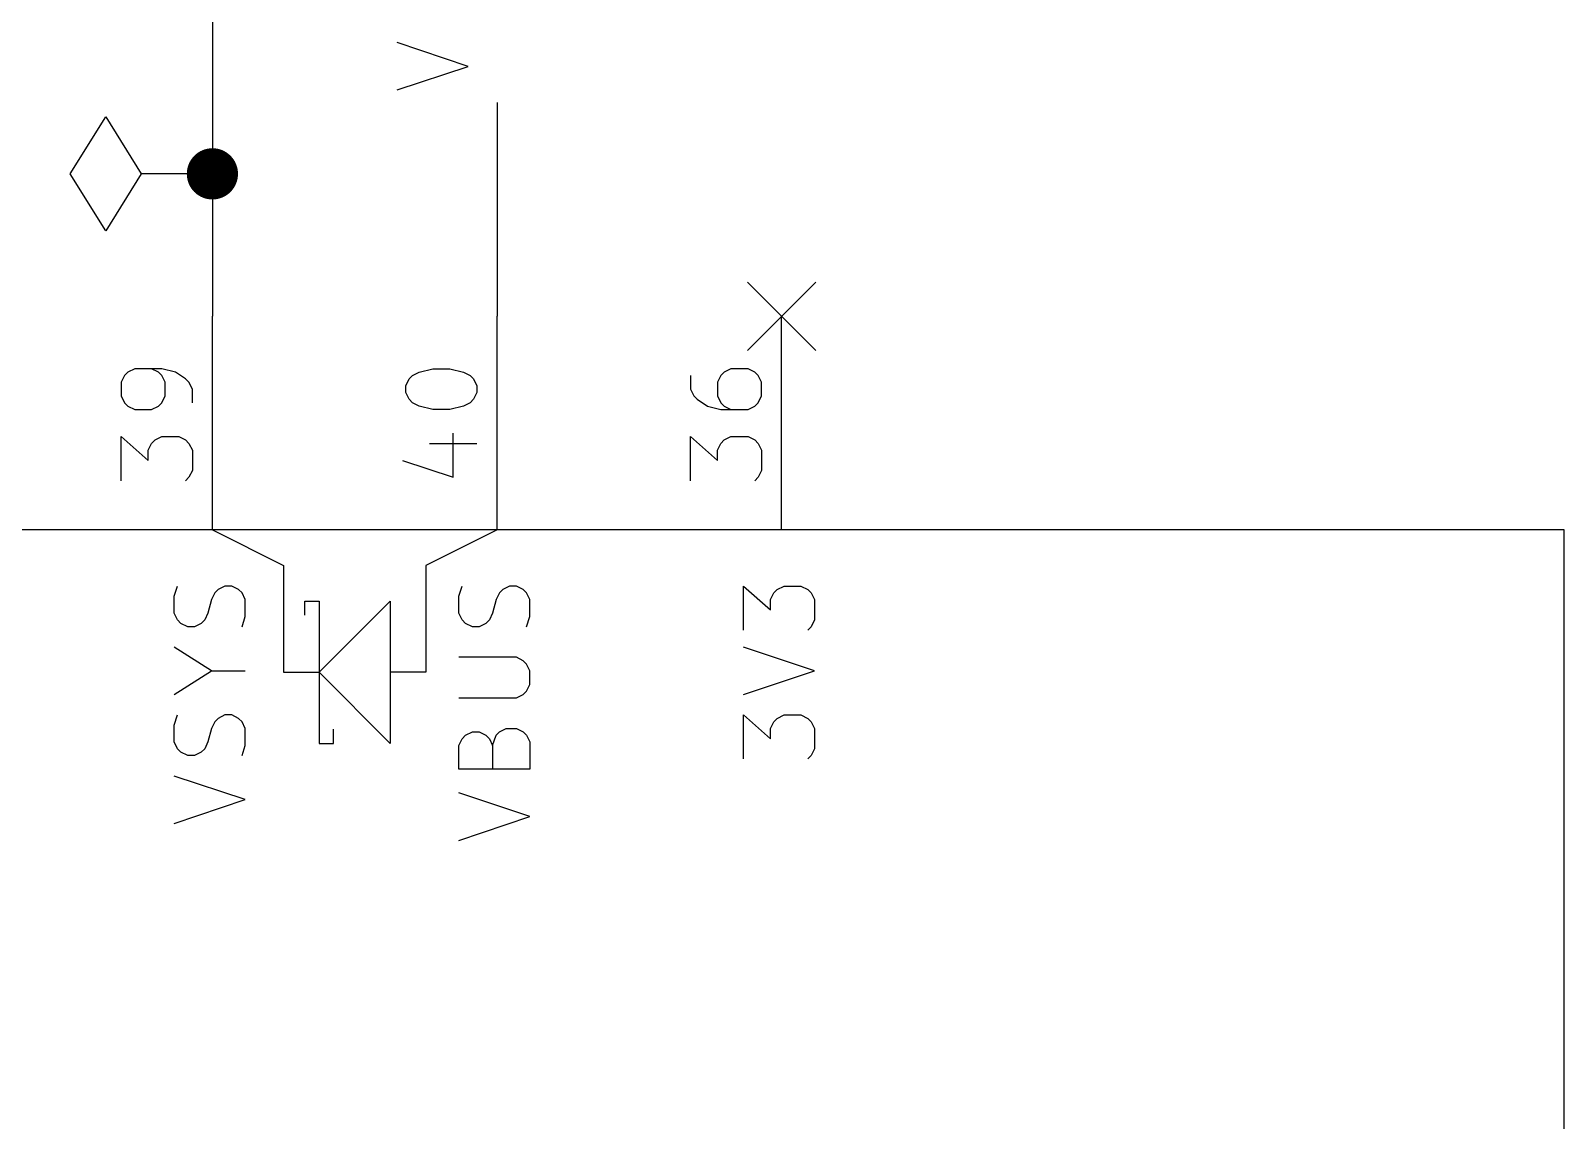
# Model space of a CAD drawing. Header units: inches. Extents: x 0.4 to 11.3, y -7.9 to -0.4.
# Drawn here: x 5.422 to 6.5, y -2.715 to -1.949 of the extents above; entities that cross this region are included whole.
import ezdxf

# ---------------------------------------------------------------- set-up
doc = ezdxf.new("R2010")
doc.units = ezdxf.units.IN
doc.header["$MEASUREMENT"] = 0
for name, color, linetype in [('BLUE', 174, 'CONTINUOUS'), ('GREENSIXTYFIVE', 129, 'CONTINUOUS'), ('LIGHTGREEN', 92, 'CONTINUOUS'), ('LIGHTRED', 12, 'CONTINUOUS'), ('RED', 14, 'CONTINUOUS'), ('REDSIX', 19, 'CONTINUOUS'), ('WHITE', 250, 'CONTINUOUS')]:
    doc.layers.add(name, color=color, linetype=linetype)

msp = doc.modelspace()

# ---------------------------------------------------------------- linework, layer by layer
at = {"layer": 'BLUE', "linetype": 'CONTINUOUS'}
for p, q in [((5.926, -2.126), (5.974, -2.174)), ((5.974, -2.126), (5.926, -2.174))]:
    msp.add_line(p, q, dxfattribs=at)
at = {"layer": 'GREENSIXTYFIVE', "linetype": 'CONTINUOUS'}
for p, q in [((5.5231, -2.3467), (5.5255, -2.3395)), ((5.5231, -2.3467), (5.5255, -2.3395)), ((5.5231, -2.3586), (5.5231, -2.3467)), ((5.5231, -2.3586), (5.5231, -2.3467)), ((5.5493, -2.349), (5.5469, -2.3586)), ((5.5493, -2.349), (5.5469, -2.3586)), ((5.5517, -2.3443), (5.5493, -2.349)), ((5.5517, -2.3443), (5.5493, -2.349)), ((5.5541, -2.3419), (5.5517, -2.3443)), ((5.5541, -2.3419), (5.5517, -2.3443)), ((5.5588, -2.3395), (5.5541, -2.3419)), ((5.5588, -2.3395), (5.5541, -2.3419)), ((5.5636, -2.3395), (5.5588, -2.3395)), ((5.5636, -2.3395), (5.5588, -2.3395)), ((5.5684, -2.3419), (5.5636, -2.3395)), ((5.5684, -2.3419), (5.5636, -2.3395)), ((5.5708, -2.3443), (5.5684, -2.3419)), ((5.5708, -2.3443), (5.5684, -2.3419)), ((5.5731, -2.349), (5.5708, -2.3443)), ((5.5731, -2.349), (5.5708, -2.3443)), ((5.5731, -2.3609), (5.5731, -2.349)), ((5.5731, -2.3609), (5.5731, -2.349)), ((5.7231, -2.3467), (5.7255, -2.3395)), ((5.7231, -2.3467), (5.7255, -2.3395)), ((5.7231, -2.3586), (5.7231, -2.3467)), ((5.7231, -2.3586), (5.7231, -2.3467)), ((5.7493, -2.349), (5.7469, -2.3586)), ((5.7493, -2.349), (5.7469, -2.3586)), ((5.7517, -2.3443), (5.7493, -2.349)), ((5.7517, -2.3443), (5.7493, -2.349)), ((5.7541, -2.3419), (5.7517, -2.3443)), ((5.7541, -2.3419), (5.7517, -2.3443)), ((5.7588, -2.3395), (5.7541, -2.3419)), ((5.7588, -2.3395), (5.7541, -2.3419)), ((5.7636, -2.3395), (5.7588, -2.3395)), ((5.7636, -2.3395), (5.7588, -2.3395)), ((5.7684, -2.3419), (5.7636, -2.3395)), ((5.7684, -2.3419), (5.7636, -2.3395)), ((5.7708, -2.3443), (5.7684, -2.3419)), ((5.7708, -2.3443), (5.7684, -2.3419)), ((5.7731, -2.349), (5.7708, -2.3443)), ((5.7731, -2.349), (5.7708, -2.3443)), ((5.7731, -2.3609), (5.7731, -2.349)), ((5.7731, -2.3609), (5.7731, -2.349)), ((5.9231, -2.3705), (5.9231, -2.3395)), ((5.9231, -2.3395), (5.9422, -2.3562)), ((5.9231, -2.3705), (5.9231, -2.3395)), ((5.9231, -2.3395), (5.9422, -2.3562)), ((5.9422, -2.349), (5.9446, -2.3443)), ((5.9422, -2.349), (5.9446, -2.3443)), ((5.9422, -2.3562), (5.9422, -2.349)), ((5.9422, -2.3562), (5.9422, -2.349)), ((5.9446, -2.3443), (5.9469, -2.3419)), ((5.9446, -2.3443), (5.9469, -2.3419)), ((5.9469, -2.3419), (5.9517, -2.3395)), ((5.9469, -2.3419), (5.9517, -2.3395)), ((5.9517, -2.3395), (5.9636, -2.3395)), ((5.9517, -2.3395), (5.9636, -2.3395)), ((5.9636, -2.3395), (5.9684, -2.3419)), ((5.9636, -2.3395), (5.9684, -2.3419)), ((5.9684, -2.3419), (5.9708, -2.3443)), ((5.9684, -2.3419), (5.9708, -2.3443)), ((5.9708, -2.3443), (5.9731, -2.349)), ((5.9708, -2.3443), (5.9731, -2.349)), ((5.9731, -2.349), (5.9731, -2.3633)), ((5.9731, -2.349), (5.9731, -2.3633)), ((5.5255, -2.3633), (5.5231, -2.3586)), ((5.5255, -2.3633), (5.5231, -2.3586)), ((5.5469, -2.3586), (5.5446, -2.3633)), ((5.5469, -2.3586), (5.5446, -2.3633)), ((5.7255, -2.3633), (5.7231, -2.3586)), ((5.7255, -2.3633), (5.7231, -2.3586)), ((5.7469, -2.3586), (5.7446, -2.3633)), ((5.7469, -2.3586), (5.7446, -2.3633)), ((5.5279, -2.3657), (5.5255, -2.3633)), ((5.5279, -2.3657), (5.5255, -2.3633)), ((5.5327, -2.3681), (5.5279, -2.3657)), ((5.5327, -2.3681), (5.5279, -2.3657)), ((5.5374, -2.3681), (5.5327, -2.3681)), ((5.5374, -2.3681), (5.5327, -2.3681)), ((5.5422, -2.3657), (5.5374, -2.3681)), ((5.5422, -2.3657), (5.5374, -2.3681)), ((5.5446, -2.3633), (5.5422, -2.3657)), ((5.5446, -2.3633), (5.5422, -2.3657)), ((5.5708, -2.3681), (5.5731, -2.3609)), ((5.5708, -2.3681), (5.5731, -2.3609)), ((5.7279, -2.3657), (5.7255, -2.3633)), ((5.7279, -2.3657), (5.7255, -2.3633)), ((5.7327, -2.3681), (5.7279, -2.3657)), ((5.7327, -2.3681), (5.7279, -2.3657)), ((5.7374, -2.3681), (5.7327, -2.3681)), ((5.7374, -2.3681), (5.7327, -2.3681)), ((5.7422, -2.3657), (5.7374, -2.3681)), ((5.7422, -2.3657), (5.7374, -2.3681)), ((5.7446, -2.3633), (5.7422, -2.3657)), ((5.7446, -2.3633), (5.7422, -2.3657)), ((5.7708, -2.3681), (5.7731, -2.3609)), ((5.7708, -2.3681), (5.7731, -2.3609)), ((5.9708, -2.3681), (5.9684, -2.3705)), ((5.9708, -2.3681), (5.9684, -2.3705)), ((5.9731, -2.3633), (5.9708, -2.3681)), ((5.9731, -2.3633), (5.9708, -2.3681)), ((5.5493, -2.399), (5.5231, -2.3824)), ((5.5493, -2.399), (5.5231, -2.3824)), ((5.7636, -2.3895), (5.7231, -2.3895)), ((5.7636, -2.3895), (5.7231, -2.3895)), ((5.7684, -2.3919), (5.7636, -2.3895)), ((5.7684, -2.3919), (5.7636, -2.3895)), ((5.7708, -2.3943), (5.7684, -2.3919)), ((5.7708, -2.3943), (5.7684, -2.3919)), ((5.9731, -2.399), (5.9231, -2.3824)), ((5.9731, -2.399), (5.9231, -2.3824)), ((5.5231, -2.4157), (5.5493, -2.399)), ((5.5231, -2.4157), (5.5493, -2.399)), ((5.5493, -2.399), (5.5731, -2.399)), ((5.5493, -2.399), (5.5731, -2.399)), ((5.7731, -2.399), (5.7708, -2.3943)), ((5.7731, -2.399), (5.7708, -2.3943)), ((5.7731, -2.4086), (5.7731, -2.399)), ((5.7731, -2.4086), (5.7731, -2.399)), ((5.9231, -2.4157), (5.9731, -2.399)), ((5.9231, -2.4157), (5.9731, -2.399)), ((5.7684, -2.4157), (5.7708, -2.4133)), ((5.7684, -2.4157), (5.7708, -2.4133)), ((5.7708, -2.4133), (5.7731, -2.4086)), ((5.7708, -2.4133), (5.7731, -2.4086)), ((5.7231, -2.4181), (5.7636, -2.4181)), ((5.7231, -2.4181), (5.7636, -2.4181)), ((5.7636, -2.4181), (5.7684, -2.4157)), ((5.7636, -2.4181), (5.7684, -2.4157)), ((5.5231, -2.4371), (5.5255, -2.43)), ((5.5231, -2.4371), (5.5255, -2.43)), ((5.5517, -2.4348), (5.5493, -2.4395)), ((5.5517, -2.4348), (5.5493, -2.4395)), ((5.5541, -2.4324), (5.5517, -2.4348)), ((5.5541, -2.4324), (5.5517, -2.4348)), ((5.5588, -2.43), (5.5541, -2.4324)), ((5.5588, -2.43), (5.5541, -2.4324)), ((5.5636, -2.43), (5.5588, -2.43)), ((5.5636, -2.43), (5.5588, -2.43)), ((5.5684, -2.4324), (5.5636, -2.43)), ((5.5684, -2.4324), (5.5636, -2.43)), ((5.5708, -2.4348), (5.5684, -2.4324)), ((5.5708, -2.4348), (5.5684, -2.4324)), ((5.5731, -2.4395), (5.5708, -2.4348)), ((5.5731, -2.4395), (5.5708, -2.4348)), ((5.9231, -2.4609), (5.9231, -2.43)), ((5.9231, -2.43), (5.9422, -2.4467)), ((5.9231, -2.4609), (5.9231, -2.43)), ((5.9231, -2.43), (5.9422, -2.4467)), ((5.9422, -2.4395), (5.9446, -2.4348)), ((5.9422, -2.4395), (5.9446, -2.4348)), ((5.9446, -2.4348), (5.9469, -2.4324)), ((5.9446, -2.4348), (5.9469, -2.4324)), ((5.9469, -2.4324), (5.9517, -2.43)), ((5.9469, -2.4324), (5.9517, -2.43)), ((5.9517, -2.43), (5.9636, -2.43)), ((5.9517, -2.43), (5.9636, -2.43)), ((5.9636, -2.43), (5.9684, -2.4324)), ((5.9636, -2.43), (5.9684, -2.4324)), ((5.9684, -2.4324), (5.9708, -2.4348)), ((5.9684, -2.4324), (5.9708, -2.4348)), ((5.9708, -2.4348), (5.9731, -2.4395)), ((5.9708, -2.4348), (5.9731, -2.4395)), ((5.5231, -2.449), (5.5231, -2.4371)), ((5.5231, -2.449), (5.5231, -2.4371)), ((5.5493, -2.4395), (5.5469, -2.449)), ((5.5493, -2.4395), (5.5469, -2.449)), ((5.5731, -2.4514), (5.5731, -2.4395)), ((5.5731, -2.4514), (5.5731, -2.4395)), ((5.7255, -2.4467), (5.7279, -2.4443)), ((5.7255, -2.4467), (5.7279, -2.4443)), ((5.7279, -2.4443), (5.7327, -2.4419)), ((5.7279, -2.4443), (5.7327, -2.4419)), ((5.7327, -2.4419), (5.7374, -2.4419)), ((5.7327, -2.4419), (5.7374, -2.4419)), ((5.7374, -2.4419), (5.7422, -2.4443)), ((5.7374, -2.4419), (5.7422, -2.4443)), ((5.7422, -2.4443), (5.7446, -2.4467)), ((5.7422, -2.4443), (5.7446, -2.4467)), ((5.7469, -2.4514), (5.7493, -2.4443)), ((5.7469, -2.4514), (5.7493, -2.4443)), ((5.7493, -2.4443), (5.7517, -2.4419)), ((5.7493, -2.4443), (5.7517, -2.4419)), ((5.7517, -2.4419), (5.7565, -2.4395)), ((5.7517, -2.4419), (5.7565, -2.4395)), ((5.7565, -2.4395), (5.7636, -2.4395)), ((5.7565, -2.4395), (5.7636, -2.4395)), ((5.7636, -2.4395), (5.7684, -2.4419)), ((5.7636, -2.4395), (5.7684, -2.4419)), ((5.7684, -2.4419), (5.7708, -2.4443)), ((5.7684, -2.4419), (5.7708, -2.4443)), ((5.7708, -2.4443), (5.7731, -2.449)), ((5.7708, -2.4443), (5.7731, -2.449)), ((5.9422, -2.4467), (5.9422, -2.4395)), ((5.9422, -2.4467), (5.9422, -2.4395)), ((5.9731, -2.4395), (5.9731, -2.4538)), ((5.9731, -2.4395), (5.9731, -2.4538)), ((5.5255, -2.4538), (5.5231, -2.449)), ((5.5255, -2.4538), (5.5231, -2.449)), ((5.5279, -2.4562), (5.5255, -2.4538)), ((5.5279, -2.4562), (5.5255, -2.4538)), ((5.5327, -2.4586), (5.5279, -2.4562)), ((5.5327, -2.4586), (5.5279, -2.4562)), ((5.5422, -2.4562), (5.5374, -2.4586)), ((5.5422, -2.4562), (5.5374, -2.4586)), ((5.5446, -2.4538), (5.5422, -2.4562)), ((5.5446, -2.4538), (5.5422, -2.4562)), ((5.5469, -2.449), (5.5446, -2.4538)), ((5.5469, -2.449), (5.5446, -2.4538)), ((5.5708, -2.4586), (5.5731, -2.4514)), ((5.5708, -2.4586), (5.5731, -2.4514)), ((5.7231, -2.4514), (5.7255, -2.4467)), ((5.7231, -2.4514), (5.7255, -2.4467)), ((5.7231, -2.4681), (5.7231, -2.4514)), ((5.7231, -2.4681), (5.7231, -2.4514)), ((5.7446, -2.4467), (5.7469, -2.4514)), ((5.7446, -2.4467), (5.7469, -2.4514)), ((5.7469, -2.4514), (5.7469, -2.4681)), ((5.7469, -2.4514), (5.7469, -2.4681)), ((5.7731, -2.449), (5.7731, -2.4681)), ((5.7731, -2.449), (5.7731, -2.4681)), ((5.9731, -2.4538), (5.9708, -2.4586)), ((5.9731, -2.4538), (5.9708, -2.4586)), ((5.5374, -2.4586), (5.5327, -2.4586)), ((5.5374, -2.4586), (5.5327, -2.4586)), ((5.9708, -2.4586), (5.9684, -2.4609)), ((5.9708, -2.4586), (5.9684, -2.4609)), ((5.5731, -2.4895), (5.5231, -2.4729)), ((5.5731, -2.4895), (5.5231, -2.4729)), ((5.7731, -2.4681), (5.7231, -2.4681)), ((5.7731, -2.4681), (5.7231, -2.4681)), ((5.7731, -2.5014), (5.7231, -2.4848)), ((5.7731, -2.5014), (5.7231, -2.4848)), ((5.5231, -2.5062), (5.5731, -2.4895)), ((5.5231, -2.5062), (5.5731, -2.4895)), ((5.7231, -2.5181), (5.7731, -2.5014)), ((5.7231, -2.5181), (5.7731, -2.5014))]:
    msp.add_line(p, q, dxfattribs=at)
at = {"layer": 'LIGHTGREEN', "linetype": 'CONTINUOUS'}
for p, q in [((5.55, -1.8), (5.55, -2.05)), ((5.75, -2), (5.75, -2.15)), ((5.55, -2.05), (5.55, -2.15))]:
    msp.add_line(p, q, dxfattribs=at)
at = {"layer": 'LIGHTGREEN', "const_width": 0.018}
msp.add_lwpolyline([(5.541, -2.05, 1), (5.559, -2.05, 1)], format="xyb", close=True, dxfattribs=at)
at = {"layer": 'LIGHTRED', "linetype": 'CONTINUOUS'}
for p, q in [((5.4954, -2.1869), (5.4906, -2.1893)), ((5.4954, -2.1869), (5.4906, -2.1893)), ((5.5144, -2.1869), (5.4954, -2.1869)), ((5.5144, -2.1869), (5.4954, -2.1869)), ((5.5121, -2.1893), (5.5073, -2.1869)), ((5.5121, -2.1893), (5.5073, -2.1869)), ((5.524, -2.1893), (5.5144, -2.1869)), ((5.524, -2.1893), (5.5144, -2.1869)), ((5.6954, -2.1893), (5.7049, -2.1869)), ((5.6954, -2.1893), (5.7049, -2.1869)), ((5.7049, -2.1869), (5.7168, -2.1869)), ((5.7049, -2.1869), (5.7168, -2.1869)), ((5.7168, -2.1869), (5.7264, -2.1893)), ((5.7168, -2.1869), (5.7264, -2.1893)), ((5.9144, -2.1869), (5.9097, -2.1893)), ((5.9144, -2.1869), (5.9097, -2.1893)), ((5.9264, -2.1869), (5.9144, -2.1869)), ((5.9264, -2.1869), (5.9144, -2.1869)), ((5.9311, -2.1893), (5.9264, -2.1869)), ((5.9311, -2.1893), (5.9264, -2.1869)), ((5.4883, -2.1917), (5.4859, -2.1964)), ((5.4883, -2.1917), (5.4859, -2.1964)), ((5.4859, -2.1964), (5.4859, -2.2059)), ((5.4859, -2.1964), (5.4859, -2.2059)), ((5.4906, -2.1893), (5.4883, -2.1917)), ((5.4906, -2.1893), (5.4883, -2.1917)), ((5.5144, -2.1917), (5.5121, -2.1893)), ((5.5144, -2.1917), (5.5121, -2.1893)), ((5.5168, -2.1964), (5.5144, -2.1917)), ((5.5168, -2.1964), (5.5144, -2.1917)), ((5.5168, -2.2059), (5.5168, -2.1964)), ((5.5168, -2.2059), (5.5168, -2.1964)), ((5.5311, -2.194), (5.524, -2.1893)), ((5.5311, -2.194), (5.524, -2.1893)), ((5.5335, -2.1964), (5.5311, -2.194)), ((5.5335, -2.1964), (5.5311, -2.194)), ((5.5359, -2.2012), (5.5335, -2.1964)), ((5.5359, -2.2012), (5.5335, -2.1964)), ((5.6859, -2.1988), (5.6883, -2.194)), ((5.6859, -2.1988), (5.6883, -2.194)), ((5.6883, -2.194), (5.6906, -2.1917)), ((5.6883, -2.194), (5.6906, -2.1917)), ((5.6906, -2.1917), (5.6954, -2.1893)), ((5.6906, -2.1917), (5.6954, -2.1893)), ((5.7264, -2.1893), (5.7311, -2.1917)), ((5.7264, -2.1893), (5.7311, -2.1917)), ((5.7311, -2.1917), (5.7335, -2.194)), ((5.7311, -2.1917), (5.7335, -2.194)), ((5.7335, -2.194), (5.7359, -2.1988)), ((5.7335, -2.194), (5.7359, -2.1988)), ((5.8859, -2.1917), (5.8859, -2.2012)), ((5.8859, -2.1917), (5.8859, -2.2012)), ((5.9073, -2.1917), (5.9049, -2.1964)), ((5.9073, -2.1917), (5.9049, -2.1964)), ((5.9049, -2.1964), (5.9049, -2.2059)), ((5.9049, -2.1964), (5.9049, -2.2059)), ((5.9097, -2.1893), (5.9073, -2.1917)), ((5.9097, -2.1893), (5.9073, -2.1917)), ((5.9335, -2.1917), (5.9311, -2.1893)), ((5.9335, -2.1917), (5.9311, -2.1893)), ((5.9359, -2.1964), (5.9335, -2.1917)), ((5.9359, -2.1964), (5.9335, -2.1917)), ((5.9359, -2.2059), (5.9359, -2.1964)), ((5.9359, -2.2059), (5.9359, -2.1964)), ((5.4859, -2.2059), (5.4883, -2.2107)), ((5.4859, -2.2059), (5.4883, -2.2107)), ((5.5144, -2.2107), (5.5168, -2.2059)), ((5.5144, -2.2107), (5.5168, -2.2059)), ((5.5359, -2.2107), (5.5359, -2.2012)), ((5.5359, -2.2107), (5.5359, -2.2012)), ((5.6859, -2.2036), (5.6859, -2.1988)), ((5.6859, -2.2036), (5.6859, -2.1988)), ((5.6883, -2.2083), (5.6859, -2.2036)), ((5.6883, -2.2083), (5.6859, -2.2036)), ((5.6906, -2.2107), (5.6883, -2.2083)), ((5.6906, -2.2107), (5.6883, -2.2083)), ((5.7335, -2.2083), (5.7311, -2.2107)), ((5.7335, -2.2083), (5.7311, -2.2107)), ((5.7359, -2.2036), (5.7335, -2.2083)), ((5.7359, -2.2036), (5.7335, -2.2083)), ((5.7359, -2.1988), (5.7359, -2.2036)), ((5.7359, -2.1988), (5.7359, -2.2036)), ((5.8859, -2.2012), (5.8883, -2.2059)), ((5.8859, -2.2012), (5.8883, -2.2059)), ((5.8883, -2.2059), (5.8906, -2.2083)), ((5.8883, -2.2059), (5.8906, -2.2083)), ((5.8906, -2.2083), (5.8978, -2.2131)), ((5.8906, -2.2083), (5.8978, -2.2131)), ((5.9049, -2.2059), (5.9073, -2.2107)), ((5.9049, -2.2059), (5.9073, -2.2107)), ((5.9335, -2.2107), (5.9359, -2.2059)), ((5.9335, -2.2107), (5.9359, -2.2059)), ((5.4883, -2.2107), (5.4906, -2.2131)), ((5.4883, -2.2107), (5.4906, -2.2131)), ((5.4906, -2.2131), (5.4954, -2.2155)), ((5.4906, -2.2131), (5.4954, -2.2155)), ((5.4954, -2.2155), (5.5073, -2.2155)), ((5.4954, -2.2155), (5.5073, -2.2155)), ((5.5073, -2.2155), (5.5121, -2.2131)), ((5.5073, -2.2155), (5.5121, -2.2131)), ((5.5121, -2.2131), (5.5144, -2.2107)), ((5.5121, -2.2131), (5.5144, -2.2107)), ((5.6954, -2.2131), (5.6906, -2.2107)), ((5.6954, -2.2131), (5.6906, -2.2107)), ((5.7049, -2.2155), (5.6954, -2.2131)), ((5.7049, -2.2155), (5.6954, -2.2131)), ((5.7168, -2.2155), (5.7049, -2.2155)), ((5.7168, -2.2155), (5.7049, -2.2155)), ((5.7264, -2.2131), (5.7168, -2.2155)), ((5.7264, -2.2131), (5.7168, -2.2155)), ((5.7311, -2.2107), (5.7264, -2.2131)), ((5.7311, -2.2107), (5.7264, -2.2131)), ((5.8978, -2.2131), (5.9073, -2.2155)), ((5.8978, -2.2131), (5.9073, -2.2155)), ((5.9073, -2.2107), (5.9097, -2.2131)), ((5.9073, -2.2107), (5.9097, -2.2131)), ((5.9073, -2.2155), (5.9264, -2.2155)), ((5.9073, -2.2155), (5.9264, -2.2155)), ((5.9097, -2.2131), (5.9144, -2.2155)), ((5.9097, -2.2131), (5.9144, -2.2155)), ((5.9264, -2.2155), (5.9311, -2.2131)), ((5.9264, -2.2155), (5.9311, -2.2131)), ((5.9311, -2.2131), (5.9335, -2.2107)), ((5.9311, -2.2131), (5.9335, -2.2107)), ((5.4859, -2.2655), (5.4859, -2.2345)), ((5.4859, -2.2345), (5.5049, -2.2512)), ((5.4859, -2.2655), (5.4859, -2.2345)), ((5.4859, -2.2345), (5.5049, -2.2512)), ((5.5049, -2.244), (5.5073, -2.2393)), ((5.5049, -2.244), (5.5073, -2.2393)), ((5.5073, -2.2393), (5.5097, -2.2369)), ((5.5073, -2.2393), (5.5097, -2.2369)), ((5.5097, -2.2369), (5.5144, -2.2345)), ((5.5097, -2.2369), (5.5144, -2.2345)), ((5.5144, -2.2345), (5.5264, -2.2345)), ((5.5144, -2.2345), (5.5264, -2.2345)), ((5.5264, -2.2345), (5.5311, -2.2369)), ((5.5264, -2.2345), (5.5311, -2.2369)), ((5.5311, -2.2369), (5.5335, -2.2393)), ((5.5311, -2.2369), (5.5335, -2.2393)), ((5.5335, -2.2393), (5.5359, -2.244)), ((5.5335, -2.2393), (5.5359, -2.244)), ((5.7025, -2.2393), (5.7359, -2.2393)), ((5.7025, -2.2393), (5.7359, -2.2393)), ((5.7192, -2.2631), (5.7192, -2.2321)), ((5.7192, -2.2631), (5.7192, -2.2321)), ((5.8859, -2.2655), (5.8859, -2.2345)), ((5.8859, -2.2345), (5.9049, -2.2512)), ((5.8859, -2.2655), (5.8859, -2.2345)), ((5.8859, -2.2345), (5.9049, -2.2512)), ((5.9049, -2.244), (5.9073, -2.2393)), ((5.9049, -2.244), (5.9073, -2.2393)), ((5.9073, -2.2393), (5.9097, -2.2369)), ((5.9073, -2.2393), (5.9097, -2.2369)), ((5.9097, -2.2369), (5.9144, -2.2345)), ((5.9097, -2.2369), (5.9144, -2.2345)), ((5.9144, -2.2345), (5.9264, -2.2345)), ((5.9144, -2.2345), (5.9264, -2.2345)), ((5.9264, -2.2345), (5.9311, -2.2369)), ((5.9264, -2.2345), (5.9311, -2.2369)), ((5.9311, -2.2369), (5.9335, -2.2393)), ((5.9311, -2.2369), (5.9335, -2.2393)), ((5.9335, -2.2393), (5.9359, -2.244)), ((5.9335, -2.2393), (5.9359, -2.244)), ((5.5049, -2.2512), (5.5049, -2.244)), ((5.5049, -2.2512), (5.5049, -2.244)), ((5.5359, -2.244), (5.5359, -2.2583)), ((5.5359, -2.244), (5.5359, -2.2583)), ((5.6835, -2.2512), (5.7192, -2.2631)), ((5.6835, -2.2512), (5.7192, -2.2631)), ((5.9049, -2.2512), (5.9049, -2.244)), ((5.9049, -2.2512), (5.9049, -2.244)), ((5.9359, -2.244), (5.9359, -2.2583)), ((5.9359, -2.244), (5.9359, -2.2583)), ((5.5335, -2.2631), (5.5311, -2.2655)), ((5.5335, -2.2631), (5.5311, -2.2655)), ((5.5359, -2.2583), (5.5335, -2.2631)), ((5.5359, -2.2583), (5.5335, -2.2631)), ((5.9335, -2.2631), (5.9311, -2.2655)), ((5.9335, -2.2631), (5.9311, -2.2655)), ((5.9359, -2.2583), (5.9335, -2.2631)), ((5.9359, -2.2583), (5.9335, -2.2631))]:
    msp.add_line(p, q, dxfattribs=at)
at = {"layer": 'RED', "linetype": 'CONTINUOUS'}
for p, q in [((5.45, -2.05), (5.475, -2.01)), ((5.475, -2.01), (5.5, -2.05)), ((5.475, -2.09), (5.45, -2.05)), ((5.5, -2.05), (5.475, -2.09)), ((5.55, -2.05), (5.5, -2.05)), ((5.55, -2.3), (5.55, -2.15)), ((5.55, -2.3), (5.55, -2.15)), ((5.75, -2.3), (5.75, -2.15)), ((5.75, -2.3), (5.75, -2.15)), ((5.95, -2.3), (5.95, -2.15)), ((5.95, -2.3), (5.95, -2.15)), ((6.5, -2.3), (5, -2.3)), ((5.55, -2.3), (5.6, -2.325)), ((5.75, -2.3), (5.7, -2.325)), ((6.5, -4.9), (6.5, -2.3)), ((5.6, -2.325), (5.6, -2.4)), ((5.7, -2.325), (5.7, -2.4)), ((5.615, -2.36), (5.615, -2.35)), ((5.615, -2.35), (5.625, -2.35)), ((5.625, -2.35), (5.625, -2.45)), ((5.625, -2.4), (5.675, -2.35)), ((5.675, -2.35), (5.675, -2.45)), ((5.6, -2.4), (5.625, -2.4)), ((5.675, -2.45), (5.625, -2.4)), ((5.7, -2.4), (5.675, -2.4)), ((5.635, -2.45), (5.635, -2.44)), ((5.625, -2.45), (5.635, -2.45))]:
    msp.add_line(p, q, dxfattribs=at)
at = {"layer": 'REDSIX', "linetype": 'CONTINUOUS'}
for p, q in [((5.7298, -1.9745), (5.6798, -1.9578)), ((5.6798, -1.9911), (5.7298, -1.9745))]:
    msp.add_line(p, q, dxfattribs=at)
at = {"layer": 'WHITE', "linetype": 'CONTINUOUS'}
for p, q in [((6.5, -2.3), (5, -2.3)), ((6.5, -4.9), (6.5, -2.3))]:
    msp.add_line(p, q, dxfattribs=at)

doc.saveas('drawing.dxf')
